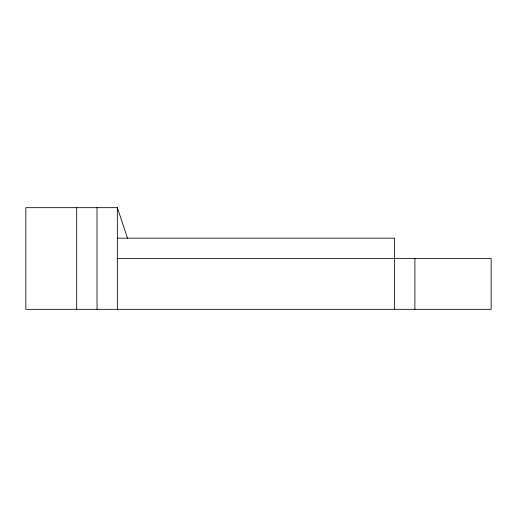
<?xml version="1.0" encoding="UTF-8"?>
<svg xmlns="http://www.w3.org/2000/svg" width="517" height="517" viewBox="0 0 517 517"><rect width="100%" height="100%" fill="white"/><g stroke="black" fill="none" stroke-linecap="round" stroke-linejoin="round"><path stroke-width="0.78" d="M127.512 238.169L117.346 207.672L25.85 207.672L25.85 309.328L491.15 309.328L491.15 258.5L117.346 258.5M117.346 238.169L394.574 238.169L394.574 309.328M414.905 258.5L414.905 309.328M117.346 207.672L117.346 309.328M97.015 207.672L97.015 309.328M76.678 207.672L76.678 309.328"/></g></svg>
